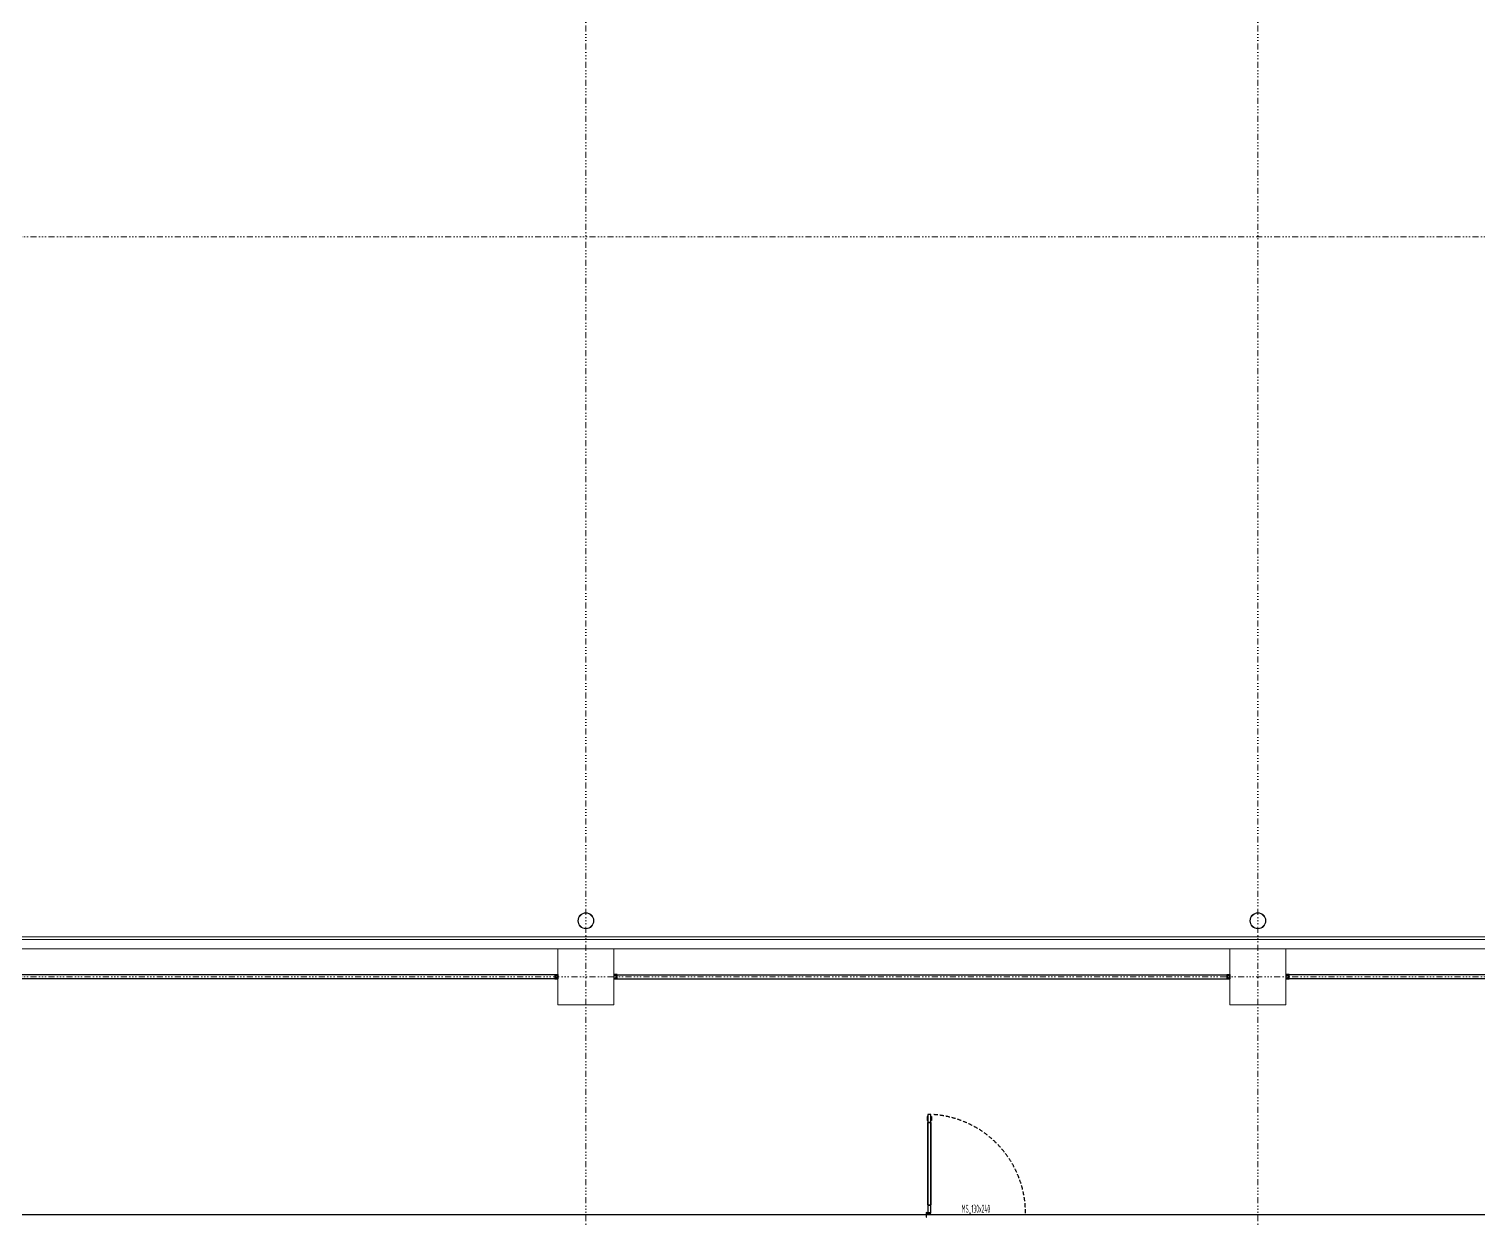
# Model space of a CAD drawing. Extents: x -32000 to 384674, y -29000 to 131250.
# Drawn here: x 203039 to 221163, y 86984 to 101848 of the extents above; entities that cross this region are included whole.
import ezdxf
from ezdxf.enums import TextEntityAlignment as Align

# ---------------------------------------------------------------- set-up
doc = ezdxf.new("R2010")
doc.units = 0
doc.header["$LTSCALE"] = 250
doc.linetypes.add('H12PL3$0$JJP_三點線', pattern=[0.9, 0.3, -0.15, 0, -0.15, 0, -0.15, 0, -0.15])
doc.linetypes.add('XFDP30$0$HIDDEN', pattern=[0.3, 0.2, -0.1])
for name, color, linetype in [('H12PL3$0$A-OBJE-MEP', 252, 'Continuous'), ('H12PL3$0$A-WALL-EX', 252, 'Continuous'), ('H12PL3$0$S-COL', 252, 'Continuous'), ('H12PL3$0$S-GRID', 252, 'Continuous'), ('XFDP30$0$A-Door (50K)', 2, 'Continuous'), ('XFDP30$0$A-Partition-Col (50K)', 1, 'Continuous'), ('XFDP30$0$A-W-P1S (50K)', 2, 'Continuous'), ('XFDP30$0$A-W-R1 (Rockwool) (50K)', 2, 'Continuous')]:
    doc.layers.add(name, color=color, linetype=linetype)
doc.styles.add('XFDP30$0$AA-TXT', font='isocp.shx', dxfattribs={"width": 0.8, "bigfont": 'china.shx'})

# ---------------------------------------------------------------- blocks, each defined once
blk = doc.blocks.new('XFDP30$0$TP1-50-Partition_Col-side')
blk.add_lwpolyline([(-2.5, -4), (-2.5, -3.9), (-2.6, -3.9), (-2.5, -3), (-2.5, -0.3), (-2.4, -0.2), (-0.7, -0.2), (-0.5, -0.2), (-0.1, -0.2), (0, -0.2), (0, -0.2), (0.5, -0.2), (0.6, -0.2), (2.4, -0.2), (2.5, -0.3), (2.5, -3), (2.6, -3.9), (2.5, -3.9), (2.5, -4), (2.7, -4), (2.7, 0), (-2.7, 0), (-2.7, -4)], close=True)
for points in [[(-1.6, -2.1), (-2.3, -2.1, 0.414213), (-2.4, -2.2), (-2.4, -3.6), (-2.5, -3.6), (-2.5, -2.2, -0.414213), (-2.3, -2), (-1.6, -2), (-1.6, -2.1)], [(1.6, -2.1), (2.3, -2.1, -0.414213), (2.4, -2.2), (2.4, -3.6), (2.5, -3.6), (2.5, -2.2, 0.414213), (2.3, -2), (1.6, -2), (1.6, -2.1)]]:
    blk.add_lwpolyline(points, format="xyb")
blk.add_lwpolyline([(2.2, -3.6), (-2.2, -3.6, -0.414214), (-2.3, -3.5), (-2.3, -2.6, -0.414214), (-2.2, -2.5), (-1.3, -2.5, 0.414214), (-1.1, -2.3), (-1.1, -2.2, 0.414214), (-1.3, -2.1), (-1.9, -2.1), (-1.9, -2.1), (-1.3, -2.1, -0.414214), (-1.2, -2.2), (-1.2, -2.3, -0.414214), (-1.3, -2.4), (-2.2, -2.4, 0.414214), (-2.4, -2.6), (-2.4, -3.5, 0.414214), (-2.2, -3.6), (2.2, -3.6, 0.414214), (2.4, -3.5), (2.4, -2.6, 0.414214), (2.2, -2.4), (1.3, -2.4, -0.414214), (1.2, -2.3), (1.2, -2.2, -0.414214), (1.3, -2.1), (1.9, -2.1), (1.9, -2.1), (1.3, -2.1, 0.414214), (1.1, -2.2), (1.1, -2.3, 0.414214), (1.3, -2.5), (2.2, -2.5, -0.414214), (2.3, -2.6), (2.3, -3.5, -0.414214)], format="xyb", close=True)
blk = doc.blocks.new('XFDP30$0$GAD2205')
blk.add_lwpolyline([(0, 1), (0, 1), (-18, 1, -0.414214), (-18, 2), (-18, 3, -0.414214), (-18, 3), (-14, 3, 0.414214), (-13, 4), (-13, 4, 0.414214), (-14, 4), (-18, 4, -0.414214), (-18, 5), (-18, 12, -0.414214), (-18, 12), (-18, 12, 0.414214), (-18, 12), (-18, 14, 0.72636), (-19, 14), (-19, 13, 0.158507), (-19, 13), (-19, 0, 0.414214), (-19, 0), (19, 0, 0.414214), (19, 0), (19, 13, 0.158507), (19, 13), (19, 14, 0.72636), (18, 14), (18, 12, 0.414214), (18, 12, -0.414214), (18, 12), (18, 5, -0.414214), (18, 4), (14, 4, 0.414214), (13, 4), (13, 4, 0.414214), (14, 3), (18, 3, -0.414214), (18, 3), (18, 2, -0.414214), (18, 1), (0, 1)], format="xyb", close=True)
blk = doc.blocks.new('XFDP30$0$Door-S130a')
for p, q in [((8.8, 120.4), (8.8, 125.3)), ((8.8, 125.3), (9.6, 125.3)), ((9.6, 120.4), (8.8, 120.4)), ((9.6, 125.3), (9.6, 120.4))]:
    blk.add_line(p, q)
at = {"ltscale": 5}
for points in [[(8.8, 117.8), (8.8, 127.9), (4.8, 127.9), (4.8, 117.8)], [(5, 117.5), (5, 14.8), (5, 14.8), (5, 117.5)], [(8.6, 14.8), (8.5, 14.8), (8.5, 117.5), (8.6, 117.5)], [(8.8, 4.3), (8.8, 14.4), (4.8, 14.4), (4.8, 4.3)]]:
    blk.add_lwpolyline(points, close=True, dxfattribs=at)
blk.add_lwpolyline([(4.8, 120.4), (4.8, 125.3), (4, 125.3), (4, 120.4)], close=True)
blk.add_lwpolyline([(4.8, 117.9), (4.8, 116.7, 0.158507), (4.9, 116.7), (4.9, 116.5, 0.72636), (5, 116.6), (5, 116.7, 0.414214), (5, 116.7, -0.414214), (4.9, 116.8), (4.9, 117.5, -0.414214), (5, 117.5), (5.4, 117.5, 0.414214), (5.4, 117.5), (5.4, 117.6, 0.414214), (5.4, 117.6), (5, 117.6, -0.414214), (4.9, 117.6), (4.9, 117.8, -0.414214), (5, 117.8), (6.8, 117.8), (6.8, 117.8), (6.8, 117.8), (8.6, 117.8, -0.414214), (8.6, 117.8), (8.6, 117.6, -0.414214), (8.6, 117.6), (8.2, 117.6, 0.414214), (8.1, 117.6), (8.1, 117.5, 0.414214), (8.2, 117.5), (8.6, 117.5, -0.414214), (8.6, 117.5), (8.6, 116.8, -0.414214), (8.6, 116.7), (8.6, 116.7, 0.414214), (8.6, 116.7), (8.6, 116.6, 0.72636), (8.6, 116.5), (8.7, 116.7, 0.158507), (8.7, 116.7), (8.7, 117.9, 0.414214), (8.7, 117.9), (4.9, 117.9, 0.414214)], format="xyb", close=True, dxfattribs=at)
at = {"ltscale": 500}
for points in [[(3.2, -0.6), (3.2, 3.9), (3, 3.9), (3, -0.6)], [(8.5, 4.8), (4, 4.8), (4, 4.6), (8.5, 4.6)]]:
    blk.add_lwpolyline(points, close=True, dxfattribs=at)
at = {"linetype": 'XFDP30$0$HIDDEN', "ltscale": 0.1}
blk.add_arc((3.4, 4.4), 123.6, 0, 86.7594, dxfattribs=at)
at = {"ltscale": 500, "extrusion": (0, 0, -1)}
blk.add_ellipse((3.4, 4.4), major_axis=(-0.495, 0.495), ratio=1, start_param=5.497787, end_param=11.780972, dxfattribs=at)
at = {"ltscale": 5, "xscale": 0.1000000000058208, "yscale": 0.1000000000058208, "zscale": 0.1000000000058208}
blk.add_blockref('XFDP30$0$GAD2205', (6.8, 14.3), dxfattribs=at)
at = {"color": 9, "style": 'XFDP30$0$AA-TXT', "width": 0.45}
blk.add_attdef('130X240', text='', height=10, dxfattribs=at).set_placement((65, 10), align=Align.MIDDLE_CENTER)
blk = doc.blocks.new('XFDP30')
at = {"layer": 'XFDP30$0$A-W-P1S (50K)'}
blk.add_line((235600, 87025), (197075, 87025, 0), dxfattribs=at)
at = {"layer": 'XFDP30$0$A-W-R1 (Rockwool) (50K)'}
for p, q in [((209650, 90025, 0), (201950, 90025, 0)), ((209650, 89975, 0), (201950, 89975, 0)), ((210350, 90025, 0), (218050, 90025, 0)), ((210350, 89975, 0), (218050, 89975, 0)), ((226450, 90025, 0), (218750, 90025, 0)), ((226450, 89975, 0), (218750, 89975, 0))]:
    blk.add_line(p, q, dxfattribs=at)
at = {"layer": 'XFDP30$0$A-Door (50K)', "xscale": 10, "yscale": 10, "zscale": 10}
blk.add_blockref('XFDP30$0$Door-S130a', (214225, 87000, 0), dxfattribs=at).add_auto_attribs({'130X240': 'MS_130x240'})
at = {"layer": 'XFDP30$0$A-Partition-Col (50K)', "yscale": 10, "zscale": 10}
for p, xscale, rotation in [((209650, 90000, 0), -10, 270), ((210350, 90000, 0), 10, 90), ((218050, 90000), -10, 270), ((218750, 90000), 10, 90)]:
    blk.add_blockref('XFDP30$0$TP1-50-Partition_Col-side', p, dxfattribs=dict(at, xscale=xscale, rotation=rotation))
blk = doc.blocks.new('H12PL3')
at = {"layer": 'H12PL3$0$A-OBJE-MEP', "lineweight": 0, "flags": 128}
for points in [[(210095, 90700, 1), (209905, 90700, 1)], [(218495, 90700, 1), (218305, 90700, 1)]]:
    blk.add_lwpolyline(points, format="xyb", close=True, dxfattribs=at)
at = {"layer": 'H12PL3$0$A-OBJE-MEP', "lineweight": 0}
for centre in [(210000, 90700), (218400, 90700)]:
    blk.add_circle(centre, 100, dxfattribs=at)
at = {"layer": 'H12PL3$0$A-WALL-EX', "lineweight": 0}
blk.add_line((157400, 90465), (237400, 90465), dxfattribs=at)
at = {"layer": 'H12PL3$0$A-WALL-EX', "lineweight": 0, "flags": 128}
for points in [[(151700, 90500), (243600, 90500)], [(157380, 90500), (237360, 90500)], [(157380, 90500), (237360, 90500)], [(157380, 90500), (237360, 90500)], [(157380, 90500), (237360, 90500)], [(237400, 90500), (157400, 90500)], [(157400, 90350), (237400, 90350)]]:
    blk.add_lwpolyline(points, dxfattribs=at)
at = {"layer": 'H12PL3$0$S-COL', "lineweight": 0, "flags": 128}
for points in [[(209650, 90350), (209650, 89650), (210350, 89650), (210350, 90350)], [(218050, 90350), (218050, 89650), (218750, 89650), (218750, 90350)]]:
    blk.add_lwpolyline(points, dxfattribs=at)
at = {"layer": 'H12PL3$0$S-GRID', "linetype": 'H12PL3$0$JJP_三點線', "lineweight": 0}
for p, q in [((210000, 128250), (210000, -28000)), ((218400, 128250), (218400, -28000)), ((-29000, 99250), (289600, 99250)), ((-29000, 90000), (289600, 90000))]:
    blk.add_line(p, q, dxfattribs=at)
blk.add_blockref('XFDP30', (0, 0))

msp = doc.modelspace()

# ---------------------------------------------------------------- block references
msp.add_blockref('H12PL3', (0, 0))

doc.saveas('drawing.dxf')
